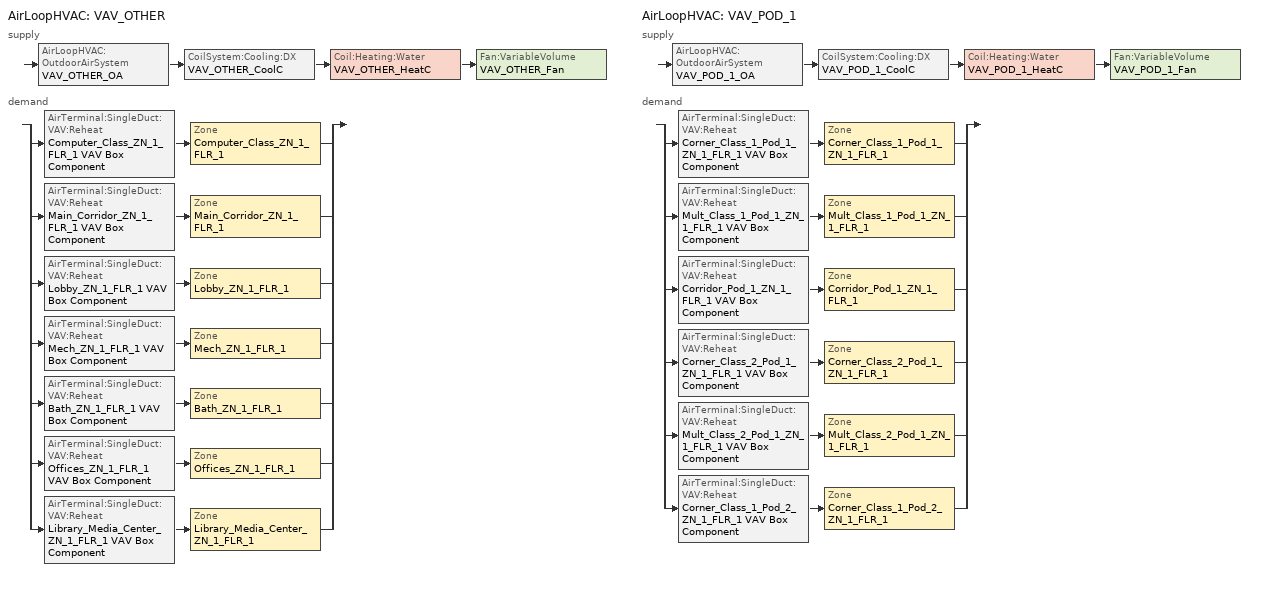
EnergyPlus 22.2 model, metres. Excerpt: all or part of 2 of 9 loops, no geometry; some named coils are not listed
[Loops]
AirLoopHVAC 'VAV_OTHER'
 supply: AirLoopHVAC:OutdoorAirSystem 'VAV_OTHER_OA' > CoilSystem:Cooling:DX 'VAV_OTHER_CoolC' > Coil:Heating:Water 'VAV_OTHER_HeatC' > Fan:VariableVolume 'VAV_OTHER_Fan'
 demand: split
  | AirTerminal:SingleDuct:VAV:Reheat 'Computer_Class_ZN_1_FLR_1 VAV Box Component' > Zone 'Computer_Class_ZN_1_FLR_1'
  | AirTerminal:SingleDuct:VAV:Reheat 'Main_Corridor_ZN_1_FLR_1 VAV Box Component' > Zone 'Main_Corridor_ZN_1_FLR_1'
  | AirTerminal:SingleDuct:VAV:Reheat 'Lobby_ZN_1_FLR_1 VAV Box Component' > Zone 'Lobby_ZN_1_FLR_1'
  | AirTerminal:SingleDuct:VAV:Reheat 'Mech_ZN_1_FLR_1 VAV Box Component' > Zone 'Mech_ZN_1_FLR_1'
  | AirTerminal:SingleDuct:VAV:Reheat 'Bath_ZN_1_FLR_1 VAV Box Component' > Zone 'Bath_ZN_1_FLR_1'
  | AirTerminal:SingleDuct:VAV:Reheat 'Offices_ZN_1_FLR_1 VAV Box Component' > Zone 'Offices_ZN_1_FLR_1'
  | AirTerminal:SingleDuct:VAV:Reheat 'Library_Media_Center_ZN_1_FLR_1 VAV Box Component' > Zone 'Library_Media_Center_ZN_1_FLR_1'
AirLoopHVAC 'VAV_POD_1'
 supply: AirLoopHVAC:OutdoorAirSystem 'VAV_POD_1_OA' > CoilSystem:Cooling:DX 'VAV_POD_1_CoolC' > Coil:Heating:Water 'VAV_POD_1_HeatC' > Fan:VariableVolume 'VAV_POD_1_Fan'
 demand: split
  | AirTerminal:SingleDuct:VAV:Reheat 'Corner_Class_1_Pod_1_ZN_1_FLR_1 VAV Box Component' > Zone 'Corner_Class_1_Pod_1_ZN_1_FLR_1'
  | AirTerminal:SingleDuct:VAV:Reheat 'Mult_Class_1_Pod_1_ZN_1_FLR_1 VAV Box Component' > Zone 'Mult_Class_1_Pod_1_ZN_1_FLR_1'
  | AirTerminal:SingleDuct:VAV:Reheat 'Corridor_Pod_1_ZN_1_FLR_1 VAV Box Component' > Zone 'Corridor_Pod_1_ZN_1_FLR_1'
  | AirTerminal:SingleDuct:VAV:Reheat 'Corner_Class_2_Pod_1_ZN_1_FLR_1 VAV Box Component' > Zone 'Corner_Class_2_Pod_1_ZN_1_FLR_1'
  | AirTerminal:SingleDuct:VAV:Reheat 'Mult_Class_2_Pod_1_ZN_1_FLR_1 VAV Box Component' > Zone 'Mult_Class_2_Pod_1_ZN_1_FLR_1'
  | AirTerminal:SingleDuct:VAV:Reheat 'Corner_Class_1_Pod_2_ZN_1_FLR_1 VAV Box Component' > Zone 'Corner_Class_1_Pod_2_ZN_1_FLR_1'
[Fan:VariableVolume] Availability Schedule=HVACOperationSchd; Fan Total Efficiency=0.6006; Pressure Rise {Pa}=1017.592; Maximum Flow Rate {m3/s}=AUTOSIZE; Fan Power Minimum Flow Rate Input Method=FixedFlowRate; Fan Power Minimum Air Flow Rate {m3/s}=0; Motor Efficiency=0.924; Motor In Airstream Fraction=1; Fan Power Coefficient 1=0.0407599; Fan Power Coefficient 2=0.088045; Fan Power Coefficient 3=-0.0729261; Fan Power Coefficient 4=0.94374; Fan Power Coefficient 5=0
VAV_OTHER_Fan; VAV_POD_1_Fan
[Fan:ZoneExhaust]
Bath_ZN_1_FLR_1 Exhaust Fan: Availability Schedule=HVACOperationSchd; Fan Total Efficiency=0.338; Pressure Rise {Pa}=125; Maximum Flow Rate {m3/s}=0.2832
[Coil:Cooling:DX:TwoSpeed] Availability Schedule=ALWAYS_ON; High Speed Gross Rated Total Cooling Capacity {W}=AUTOSIZE; High Speed Rated Sensible Heat Ratio=AUTOSIZE; High Speed Rated Air Flow Rate {m3/s}=AUTOSIZE; Total Cooling Capacity Function of Temperature Curve=Measured_CoolCStandard10Ton_CapFT; Total Cooling Capacity Function of Flow Fraction Curve=Measured_CoolCStandard10Ton_CapFF; Energy Input Ratio Function of Temperature Curve=Measured_CoolCStandard10Ton_EIRFT; Energy Input Ratio Function of Flow Fraction Curve=Measured_CoolCStandard10Ton_EIRFFF; Part Load Fraction Correlation Curve=No_PLR_Degredation; Low Speed Gross Rated Total Cooling Capacity {W}=AUTOSIZE; Low Speed Gross Rated Sensible Heat Ratio=AUTOSIZE; Low Speed Rated Air Flow Rate {m3/s}=AUTOSIZE; Low Speed Total Cooling Capacity Function of Temperature Curve=Measured_LowSpeedCoolCapLSFT; Low Speed Energy Input Ratio Function of Temperature Curve=Measured_LowSpeedCoolEIRLSFT
Name | High Speed Gross Rated Cooling COP {W/W} | Low Speed Gross Rated Cooling COP {W/W}
VAV_OTHER_CoolC DXCoil | 3.23372 | 3.28187
VAV_POD_1_CoolC DXCoil | 3.13381 | 3.18046
[Coil:Heating:Water] Availability Schedule=ALWAYS_ON; U-Factor Times Area Value {W/K}=AUTOSIZE; Maximum Water Flow Rate {m3/s}=AUTOSIZE; Performance Input Method=UFactorTimesAreaAndDesignWaterFlowRate; Rated Capacity {W}=AUTOSIZE; Rated Inlet Water Temperature {C}=82.2; Rated Inlet Air Temperature {C}=16.6; Rated Outlet Water Temperature {C}=71.1; Rated Outlet Air Temperature {C}=32.2
VAV_OTHER_HeatC; VAV_POD_1_HeatC
[AirTerminal:SingleDuct:VAV:Reheat] Availability Schedule=ALWAYS_ON; Maximum Air Flow Rate {m3/s}=AUTOSIZE; Zone Minimum Air Flow Input Method=Constant; Constant Minimum Air Flow Fraction=0.3; Maximum Hot Water or Steam Flow Rate {m3/s}=AUTOSIZE; Minimum Hot Water or Steam Flow Rate {m3/s}=0; Convergence Tolerance=0.001; Damper Heating Action=NORMAL
Name | Reheat Coil
Bath_ZN_1_FLR_1 VAV Box Component | Bath_ZN_1_FLR_1 VAV Box Reheat Coil
Computer_Class_ZN_1_FLR_1 VAV Box Component | Computer_Class_ZN_1_FLR_1 VAV Box Reheat Coil
Corner_Class_1_Pod_1_ZN_1_FLR_1 VAV Box Component | Corner_Class_1_Pod_1_ZN_1_FLR_1 VAV Box Reheat Coil
Corner_Class_1_Pod_2_ZN_1_FLR_1 VAV Box Component | Corner_Class_1_Pod_2_ZN_1_FLR_1 VAV Box Reheat Coil
Corner_Class_2_Pod_1_ZN_1_FLR_1 VAV Box Component | Corner_Class_2_Pod_1_ZN_1_FLR_1 VAV Box Reheat Coil
Corridor_Pod_1_ZN_1_FLR_1 VAV Box Component | Corridor_Pod_1_ZN_1_FLR_1 VAV Box Reheat Coil
Library_Media_Center_ZN_1_FLR_1 VAV Box Component | Library_Media_Center_ZN_1_FLR_1 VAV Box Reheat Coil
Lobby_ZN_1_FLR_1 VAV Box Component | Lobby_ZN_1_FLR_1 VAV Box Reheat Coil
Main_Corridor_ZN_1_FLR_1 VAV Box Component | Main_Corridor_ZN_1_FLR_1 VAV Box Reheat Coil
Mech_ZN_1_FLR_1 VAV Box Component | Mech_ZN_1_FLR_1 VAV Box Reheat Coil
Mult_Class_1_Pod_1_ZN_1_FLR_1 VAV Box Component | Mult_Class_1_Pod_1_ZN_1_FLR_1 VAV Box Reheat Coil
Mult_Class_2_Pod_1_ZN_1_FLR_1 VAV Box Component | Mult_Class_2_Pod_1_ZN_1_FLR_1 VAV Box Reheat Coil
Offices_ZN_1_FLR_1 VAV Box Component | Offices_ZN_1_FLR_1 VAV Box Reheat Coil
[Zone equipment]
Bath_ZN_1_FLR_1: Bath_ZN_1_FLR_1 Exhaust Fan, Bath_ZN_1_FLR_1 VAV Box Component
Computer_Class_ZN_1_FLR_1: Computer_Class_ZN_1_FLR_1 VAV Box Component
Corner_Class_1_Pod_1_ZN_1_FLR_1: Corner_Class_1_Pod_1_ZN_1_FLR_1 VAV Box Component
Corner_Class_1_Pod_2_ZN_1_FLR_1: Corner_Class_1_Pod_2_ZN_1_FLR_1 VAV Box Component
Corner_Class_2_Pod_1_ZN_1_FLR_1: Corner_Class_2_Pod_1_ZN_1_FLR_1 VAV Box Component
Corridor_Pod_1_ZN_1_FLR_1: Corridor_Pod_1_ZN_1_FLR_1 VAV Box Component
Library_Media_Center_ZN_1_FLR_1: Library_Media_Center_ZN_1_FLR_1 VAV Box Component
Lobby_ZN_1_FLR_1: Lobby_ZN_1_FLR_1 VAV Box Component
Main_Corridor_ZN_1_FLR_1: Main_Corridor_ZN_1_FLR_1 VAV Box Component
Mech_ZN_1_FLR_1: Mech_ZN_1_FLR_1 VAV Box Component
Mult_Class_1_Pod_1_ZN_1_FLR_1: Mult_Class_1_Pod_1_ZN_1_FLR_1 VAV Box Component
Mult_Class_2_Pod_1_ZN_1_FLR_1: Mult_Class_2_Pod_1_ZN_1_FLR_1 VAV Box Component
Offices_ZN_1_FLR_1: Offices_ZN_1_FLR_1 VAV Box Component
[Sizing:Zone] Zone Cooling Design Supply Air Temperature Input Method=SupplyAirTemperature; Zone Cooling Design Supply Air Temperature {C}=12.8; Zone Heating Design Supply Air Temperature Input Method=SupplyAirTemperature; Zone Heating Design Supply Air Temperature {C}=50; Zone Cooling Design Supply Air Humidity Ratio {kgWater/kgDryAir}=0.0085; Zone Heating Design Supply Air Humidity Ratio {kgWater/kgDryAir}=0.008; Cooling Design Air Flow Method=DesignDay; Heating Design Air Flow Method=DesignDay; Account for Dedicated Outdoor Air System=No; Dedicated Outdoor Air System Control Strategy=NeutralSupplyAir; Dedicated Outdoor Air Low Setpoint Temperature for Design {C}=autosize; Dedicated Outdoor Air High Setpoint Temperature for Design {C}=autosize; Zone Load Sizing Method=Sensible Load Only No Latent Load; Zone Latent Cooling Design Supply Air Humidity Ratio Input Method=HumidityRatioDifference; Zone Cooling Design Supply Air Humidity Ratio Difference {kgWater/kgDryAir}=0.005; Zone Latent Heating Design Supply Air Humidity Ratio Input Method=HumidityRatioDifference; Zone Humidification Design Supply Air Humidity Ratio Difference {kgWater/kgDryAir}=0.005
Name | Design Specification Outdoor Air Object
Bath_ZN_1_FLR_1 | SZ DSOA Bath_ZN_1_FLR_1
Computer_Class_ZN_1_FLR_1 | SZ DSOA Computer_Class_ZN_1_FLR_1
Corner_Class_1_Pod_1_ZN_1_FLR_1 | SZ DSOA Corner_Class_1_Pod_1_ZN_1_FLR_1
Corner_Class_1_Pod_2_ZN_1_FLR_1 | SZ DSOA Corner_Class_1_Pod_2_ZN_1_FLR_1
Corner_Class_2_Pod_1_ZN_1_FLR_1 | SZ DSOA Corner_Class_2_Pod_1_ZN_1_FLR_1
Corridor_Pod_1_ZN_1_FLR_1 | SZ DSOA Corridor_Pod_1_ZN_1_FLR_1
Library_Media_Center_ZN_1_FLR_1 | SZ DSOA Library_Media_Center_ZN_1_FLR_1
Lobby_ZN_1_FLR_1 | SZ DSOA Lobby_ZN_1_FLR_1
Main_Corridor_ZN_1_FLR_1 | SZ DSOA Main_Corridor_ZN_1_FLR_1
Mech_ZN_1_FLR_1 | SZ DSOA Mech_ZN_1_FLR_1
Mult_Class_1_Pod_1_ZN_1_FLR_1 | SZ DSOA Mult_Class_1_Pod_1_ZN_1_FLR_1
Mult_Class_2_Pod_1_ZN_1_FLR_1 | SZ DSOA Mult_Class_2_Pod_1_ZN_1_FLR_1
Offices_ZN_1_FLR_1 | SZ DSOA Offices_ZN_1_FLR_1
[DesignSpecification:OutdoorAir]
Name | Outdoor Air Method | Outdoor Air Flow per Person {m3/s-person} | Outdoor Air Flow per Zone Floor Area {m3/s-m2}
SZ DSOA Bath_ZN_1_FLR_1 | Flow/Person | 0.025
SZ DSOA Computer_Class_ZN_1_FLR_1; SZ DSOA Corner_Class_1_Pod_1_ZN_1_FLR_1; SZ DSOA Corner_Class_1_Pod_2_ZN_1_FLR_1; SZ DSOA Corner_Class_2_Pod_1_ZN_1_FLR_1; SZ DSOA Library_Media_Center_ZN_1_FLR_1; SZ DSOA Mult_Class_1_Pod_1_ZN_1_FLR_1; SZ DSOA Mult_Class_2_Pod_1_ZN_1_FLR_1 | Flow/Person | 0.008
SZ DSOA Corridor_Pod_1_ZN_1_FLR_1; SZ DSOA Lobby_ZN_1_FLR_1; SZ DSOA Main_Corridor_ZN_1_FLR_1 | Flow/Area |  | 0.0005
SZ DSOA Mech_ZN_1_FLR_1 | Flow/Area |  | 0.00025
SZ DSOA Offices_ZN_1_FLR_1 | Flow/Person | 0.01
[ZoneControl:Thermostat] Control Type Schedule=Dual Zone Control Type Sched
Name | Zone or ZoneList | Control 1
Bath_ZN_1_FLR_1 Thermostat | Bath_ZN_1_FLR_1 | Bath_ZN_1_FLR_1 DualSPSched
Computer_Class_ZN_1_FLR_1 Thermostat | Computer_Class_ZN_1_FLR_1 | Computer_Class_ZN_1_FLR_1 DualSPSched
Corner_Class_1_Pod_1_ZN_1_FLR_1 Thermostat | Corner_Class_1_Pod_1_ZN_1_FLR_1 | Corner_Class_1_Pod_1_ZN_1_FLR_1 DualSPSched
Corner_Class_1_Pod_2_ZN_1_FLR_1 Thermostat | Corner_Class_1_Pod_2_ZN_1_FLR_1 | Corner_Class_1_Pod_2_ZN_1_FLR_1 DualSPSched
Corner_Class_2_Pod_1_ZN_1_FLR_1 Thermostat | Corner_Class_2_Pod_1_ZN_1_FLR_1 | Corner_Class_2_Pod_1_ZN_1_FLR_1 DualSPSched
Corridor_Pod_1_ZN_1_FLR_1 Thermostat | Corridor_Pod_1_ZN_1_FLR_1 | Corridor_Pod_1_ZN_1_FLR_1 DualSPSched
Library_Media_Center_ZN_1_FLR_1 Thermostat | Library_Media_Center_ZN_1_FLR_1 | Library_Media_Center_ZN_1_FLR_1 DualSPSched
Lobby_ZN_1_FLR_1 Thermostat | Lobby_ZN_1_FLR_1 | Lobby_ZN_1_FLR_1 DualSPSched
Main_Corridor_ZN_1_FLR_1 Thermostat | Main_Corridor_ZN_1_FLR_1 | Main_Corridor_ZN_1_FLR_1 DualSPSched
Mech_ZN_1_FLR_1 Thermostat | Mech_ZN_1_FLR_1 | Mech_ZN_1_FLR_1 DualSPSched
Mult_Class_1_Pod_1_ZN_1_FLR_1 Thermostat | Mult_Class_1_Pod_1_ZN_1_FLR_1 | Mult_Class_1_Pod_1_ZN_1_FLR_1 DualSPSched
Mult_Class_2_Pod_1_ZN_1_FLR_1 Thermostat | Mult_Class_2_Pod_1_ZN_1_FLR_1 | Mult_Class_2_Pod_1_ZN_1_FLR_1 DualSPSched
Offices_ZN_1_FLR_1 Thermostat | Offices_ZN_1_FLR_1 | Offices_ZN_1_FLR_1 DualSPSched
[ThermostatSetpoint:DualSetpoint]
Name | Heating Setpoint Temperature Schedule | Cooling Setpoint Temperature Schedule
Bath_ZN_1_FLR_1 DualSPSched; Corridor_Pod_1_ZN_1_FLR_1 DualSPSched; Main_Corridor_ZN_1_FLR_1 DualSPSched; Mech_ZN_1_FLR_1 DualSPSched | HTGSETP_SCH_BathCorrMechKitchen | CLGSETP_SCH_BathCorrMechKitchen
Computer_Class_ZN_1_FLR_1 DualSPSched; Corner_Class_1_Pod_1_ZN_1_FLR_1 DualSPSched; Corner_Class_1_Pod_2_ZN_1_FLR_1 DualSPSched; Corner_Class_2_Pod_1_ZN_1_FLR_1 DualSPSched; Library_Media_Center_ZN_1_FLR_1 DualSPSched; Lobby_ZN_1_FLR_1 DualSPSched; Mult_Class_1_Pod_1_ZN_1_FLR_1 DualSPSched; Mult_Class_2_Pod_1_ZN_1_FLR_1 DualSPSched; Offices_ZN_1_FLR_1 DualSPSched | HTGSETP_SCH | CLGSETP_SCH
[SetpointManager:Scheduled] Control Variable=Temperature; Schedule=Seasonal-Reset-Supply-Air-Temp-Sch
Name | Setpoint Node or NodeList
VAV_OTHER SAT setpoint | VAV_OTHER Supply Equipment Outlet Node
VAV_POD_1 SAT setpoint | VAV_POD_1 Supply Equipment Outlet Node
[Sizing:System] Type of Load to Size On=Sensible; Design Outdoor Air Flow Rate {m3/s}=AUTOSIZE; Central Heating Maximum System Air Flow Ratio=0.3; Preheat Design Temperature {C}=7; Preheat Design Humidity Ratio {kgWater/kgDryAir}=0.008; Precool Design Temperature {C}=12.8; Precool Design Humidity Ratio {kgWater/kgDryAir}=0.008; Central Cooling Design Supply Air Temperature {C}=12.8; Central Heating Design Supply Air Temperature {C}=16.7; Type of Zone Sum to Use=NonCoincident; 100% Outdoor Air in Cooling=No; 100% Outdoor Air in Heating=No; Central Cooling Design Supply Air Humidity Ratio {kgWater/kgDryAir}=0.0085; Central Heating Design Supply Air Humidity Ratio {kgWater/kgDryAir}=0.008; Cooling Supply Air Flow Rate Method=DesignDay; Heating Supply Air Flow Rate Method=DesignDay; System Outdoor Air Method=ZoneSum; Zone Maximum Outdoor Air Fraction=1; Cooling Design Capacity Method=CoolingDesignCapacity; Cooling Design Capacity {W}=autosize; Heating Design Capacity Method=HeatingDesignCapacity; Heating Design Capacity {W}=autosize; Central Cooling Capacity Control Method=OnOff
VAV_OTHER; VAV_POD_1
[Controller:OutdoorAir] Minimum Outdoor Air Flow Rate {m3/s}=AUTOSIZE; Maximum Outdoor Air Flow Rate {m3/s}=AUTOSIZE; Economizer Control Type=NoEconomizer; Economizer Control Action Type=ModulateFlow; Economizer Maximum Limit Dry-Bulb Temperature {C}=28; Economizer Maximum Limit Enthalpy {J/kg}=64000; Economizer Minimum Limit Dry-Bulb Temperature {C}=-100; Lockout Type=NoLockout; Minimum Limit Type=FixedMinimum; Minimum Outdoor Air Schedule=MinOA_Sched
VAV_OTHER_OA_Controller; VAV_POD_1_OA_Controller
[Controller:WaterCoil] Control Variable=Temperature; Action=Normal; Actuator Variable=Flow; Controller Convergence Tolerance {deltaC}=0.0001; Maximum Actuated Flow {m3/s}=AUTOSIZE; Minimum Actuated Flow {m3/s}=0
VAV_OTHER_HeatC_Controller; VAV_POD_1_HeatC_Controller
[AirLoopHVAC] Design Supply Air Flow Rate {m3/s}=AUTOSIZE
VAV_OTHER; VAV_POD_1
[CoilSystem:Cooling:DX] Availability Schedule=ALWAYS_ON
Name | Cooling Coil
VAV_OTHER_CoolC | VAV_OTHER_CoolC DXCoil
VAV_POD_1_CoolC | VAV_POD_1_CoolC DXCoil
[SetpointManager:MixedAir] Control Variable=Temperature
Name | Setpoint Node or NodeList
VAV_OTHER_CoolC SAT Manager | VAV_OTHER_CoolC-VAV_OTHER_HeatCNode
VAV_OTHER_HeatC SAT Manager | VAV_OTHER_HeatC-VAV_OTHER_FanNode
VAV_OTHER_OAMixed Air Temp Manager | VAV_OTHER_OA-VAV_OTHER_CoolCNode
VAV_POD_1_CoolC SAT Manager | VAV_POD_1_CoolC-VAV_POD_1_HeatCNode
VAV_POD_1_HeatC SAT Manager | VAV_POD_1_HeatC-VAV_POD_1_FanNode
VAV_POD_1_OAMixed Air Temp Manager | VAV_POD_1_OA-VAV_POD_1_CoolCNode
[Schedule:Compact]
ALWAYS_ON: Through: 12/31, For: AllDays, Until: 24:00, 1
CLGSETP_SCH: Through: 6/30, For: SummerDesignDay, Until: 24:00, 24, For: WeekEnds Holidays WinterDesignDay, Until: 24:00, 27, For: AllOtherDays, Until: 06:00, 27, Until: 21:00, 24, Until: 24:00, 27, Through: 9/1, For: SummerDesignDay, Until: 24:00, 24, For: WeekEnds Holidays WinterDesignDay, Until: 24:00, 27, For: AllOtherDays, Until: 07:00, 27, Until: 18:00, 24, Until: 24:00, 27, Through: 12/31, For: SummerDesignDay, Until: 24:00, 24, For: WeekEnds Holidays WinterDesignDay, Until: 24:00, 27, For: AllOtherDays, Until: 06:00, 27, Until: 21:00, 24, Until: 24:00, 27
CLGSETP_SCH_BathCorrMechKitchen: Through: 12/31, For: SummerDesignDay, Until: 06:00, 27, Until: 21:00, 24, Until: 24:00, 27, For: AllOtherDays, Until: 24:00, 27
HTGSETP_SCH: Through: 6/30, For: WinterDesignDay, Until: 24:00, 21, For: WeekEnds Holidays SummerDesignDay, Until: 24:00, 16, For: AllOtherDays, Until: 06:00, 16, Until: 21:00, 21, Until: 24:00, 16, Through: 9/1, For: WinterDesignDay, Until: 24:00, 21, For: WeekEnds Holidays SummerDesignDay, Until: 24:00, 16, For: AllOtherDays, Until: 07:00, 16, Until: 18:00, 21, Until: 24:00, 16, Through: 12/31, For: WinterDesignDay, Until: 24:00, 21, For: WeekEnds Holidays SummerDesignDay, Until: 24:00, 16, For: AllOtherDays, Until: 06:00, 16, Until: 21:00, 21, Until: 24:00, 16
HTGSETP_SCH_BathCorrMechKitchen: Through: 12/31, For: WinterDesignDay, Until: 06:00, 16, Until: 21:00, 21, Until: 24:00, 16, For: AllOtherDays, Until: 24:00, 16
HVACOperationSchd; MinOA_Sched: Through: 12/31, For: Weekdays SummerDesignDay, Until: 06:00, 0, Until: 21:00, 1, Until: 24:00, 0, For: AllOtherDays, Until: 24:00, 0
Seasonal-Reset-Supply-Air-Temp-Sch: Through: 12/31, For: AllDays, Until: 24:00, 12.8
Dual Zone Control Type Sched: Through: 12/31, For: AllDays, Until: 24:00, 4
[Curve:Quadratic] Coefficient3 x**2=0
Name | Coefficient1 Constant | Coefficient2 x | Minimum Value of x | Maximum Value of x
Measured_CoolCStandard10Ton_CapFF | 0.7685 | 0.2315 | 0.776 | 1.197
Measured_CoolCStandard10Ton_EIRFFF | 1.192 | -0.1917 | 0.776 | 1.197
No_PLR_Degredation | 1 | 0 | 0 | 1
[Curve:Biquadratic] Minimum Value of x=11.1; Maximum Value of x=29.4; Minimum Value of y=10; Maximum Value of y=50.3
Name | Coefficient1 Constant | Coefficient2 x | Coefficient3 x**2 | Coefficient4 y | Coefficient5 y**2 | Coefficient6 x*y
Measured_LowSpeedCoolCapLSFT | 0.4136 | 0.03105 | 0 | 0.006952 | -0.0002128 | 0
Measured_CoolCStandard10Ton_CapFT | 0.52357 | 0.03478 | 0 | -0.001915 | -0.00010838 | 0
Measured_LowSpeedCoolEIRLSFT | 1.1389 | -0.04518 | 0.0014298 | 0.006044 | 0.0006745 | -0.0012325
Measured_CoolCStandard10Ton_EIRFT | 0.9847 | -0.04285 | 0.0013562 | 0.009934 | 0.0006398 | -0.001169
